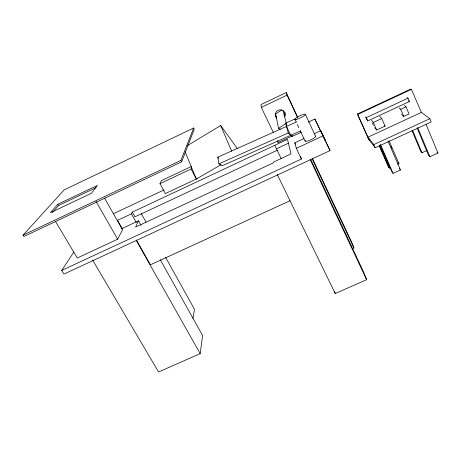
<?xml version="1.0" encoding="UTF-8"?>
<svg xmlns="http://www.w3.org/2000/svg" width="461" height="461" viewBox="0 0 461 461"><rect width="100%" height="100%" fill="white"/><g stroke="black" fill="none" stroke-linecap="round" stroke-linejoin="round"><path stroke-width="0.69" d="M92.603 260.021L158.572 371.975L200.166 353.639L202.615 335.499L160.255 259.67M192.986 318.361L194.519 309.394L165.574 257.307M221.176 164.658L196.323 179.018L191.079 169.003L191.574 167.47M181.646 161.834L194.26 129.189L193.655 128.014L64.108 189.915L23.05 235.168L23.874 236.51L181.646 161.834L180.896 160.411L193.655 128.014M197.164 177.969L196.323 179.018L165.343 193.562L159.99 183.662L161.362 180.637L191.344 166.496M140.997 225.204L138.548 220.813L135.58 227.089L273.258 162.9L273.171 162.232L291.024 153.905L287.485 139.355L132.313 212.118L131.42 213.841L117.549 220.341L122.321 228.748M55.458 221.384L77.269 258.004L117.653 239.201L122.545 229.803L104.445 197.93M314.269 133.707L320.764 130.67L330.053 150.597L63.923 274.076L61.711 270.423L73.864 252M52.491 212.452L58.541 205.479L96.113 187.61M57.821 204.252L50.341 212.786L91.364 193.292L97.346 185.437L57.821 204.252L58.541 205.479M281.498 110.064L275.661 114.028L278.536 128.429L280.363 129.293M278.536 128.429L286.327 123.162L283.014 110.577M187.201 145.734L220.721 125.53L237.213 148.39M297.898 117.618L286.212 92.575L261.035 104.572L261.301 107.401L273.258 132.307M261.301 107.401L287.076 95.133L286.212 92.575M23.05 235.168L180.896 160.411M159.99 183.662L191.079 169.003M113.464 213.702L164.116 189.892M308.357 122.084L314.857 119.03L325.575 141.141L320.764 130.67M277.24 140.611L278.162 142.524L292.804 135.655M276.456 148.788L288.511 143.141M277.182 150.286L134.958 216.843L132.313 212.118M61.711 270.423L301.413 159.016L296.342 148.309L294.786 142.824L303.88 138.571M357.442 114.005L410.855 89.025L411.402 89.376L421.394 112.421L429.854 118.708L431.191 121.952L375.191 147.774L368.512 139.118L357.442 114.005L369.353 140.196M357.805 114.437L411.402 89.376M121.237 228.898L138.548 220.813M296.342 148.309L323.236 135.753M365.596 116.864L366.282 117.647L408.037 98.17L409.431 101.512L367.728 120.938L365.821 117.774M399.111 107.995L400.718 109.315L406.026 106.843L409.011 113.971L403.715 116.431L401.543 114.57M371.491 120.356L373.364 122.442L381.771 118.529L385.05 126.13L376.666 130.019L374.666 127.737M421.394 112.421L368.016 137.153L373.79 144.598L375.191 147.774M373.79 144.598L429.854 118.708M290.021 200.719L150.413 264.798L136.462 240.077M412.013 130.717L420.789 151.577L422.005 152.77L426.892 150.534M379.121 145.613L388.444 166.922L389.286 168.035L390.576 167.447M397.653 164.208L398.938 163.62L389.078 140.812M380.037 144.679L391.913 171.855L393.049 173.348L400.476 169.959L388.029 141.199M417.067 127.916L428.592 155.484L429.883 156.717L437.95 153.04L426.166 124.539M301.281 132.313L291.917 136.468L288.281 132.964L285.636 123.191L295.04 118.973M300.774 130.849L222.185 165.758L218.883 163.862L217.805 157.161L296.59 121.906M352.688 248.571L353.973 247.995L351.703 242.261L312.299 158.175M218.883 163.862L288.281 132.964M277.309 174.627L335.233 293.536L366.622 279.694L363.372 271.489L311.031 160.013M407.098 97.496L408.037 98.17M408.481 100.815L409.431 101.512M404.366 105.546L406.026 106.843M437.045 152.234L437.95 153.04M379.766 116.5L381.771 118.529M384.197 125.242L385.05 126.13M398.033 162.537L398.938 163.62M399.284 168.49L400.476 169.959M96.009 201.399L117.653 239.201M136.3 240.515L200.166 353.639M131.42 213.841L136.347 222.634M141.164 213.374L146.045 222.162M217.805 157.161L218.433 158.388M321.375 132.659L314.857 119.03M323.853 137.787L330.053 150.597M274.779 145.313L281.233 158.693M286.512 126.418L290.724 135.315M285.636 123.191L286.535 125.087M291.317 135.2L291.917 136.468M294.786 142.824L295.397 144.12M310.126 159.437L366.622 279.694M294.931 119.33L296.129 121.894M297.328 124.458L298.832 127.668M300.336 130.872L305.136 141.135M312.114 158.705L353.973 247.995M287.076 95.133L297.305 117.048M305.372 114.328L315.497 136.208M379.345 145.301L389.286 168.035M366.282 117.647L367.728 120.938M373.364 122.442L376.666 130.019M372.373 122.937L373.456 125.415M380.521 144.662L393.049 173.348M391.026 146.339L391.867 148.281M220.721 125.53L231.693 151.196M400.718 109.315L403.715 116.431M412.63 130.451L422.005 152.77M417.741 127.639L429.883 156.717M185.149 151.848L196.323 179.018M300.647 156.429L301.413 159.016M334.692 291.565L335.233 293.536M277.948 141.325L278.162 142.524M286.419 124.499L286.512 125.836M276.588 118.166A5.025 4.962 -25 0 1 276.329 111.775A5.025 4.962 -25 0 1 282.633 110.358A5.025 4.962 -25 0 1 285.065 116.264M284.829 112.351A4.973 4.915 -25.7 0 1 284.143 116.063M276.312 116.783A4.973 4.915 -25.7 0 1 275.131 114.53M315.151 136.007A5.739 1.268 -25.2 0 1 310.27 140.098A5.739 1.268 -25.2 0 1 305.539 140.248M296.884 119.266A5.791 1.095 -25.4 0 0 305.349 114.656A5.791 1.095 -25.4 0 0 298.232 116.587A5.791 1.095 -25.4 0 0 296.884 119.266"/></g></svg>
